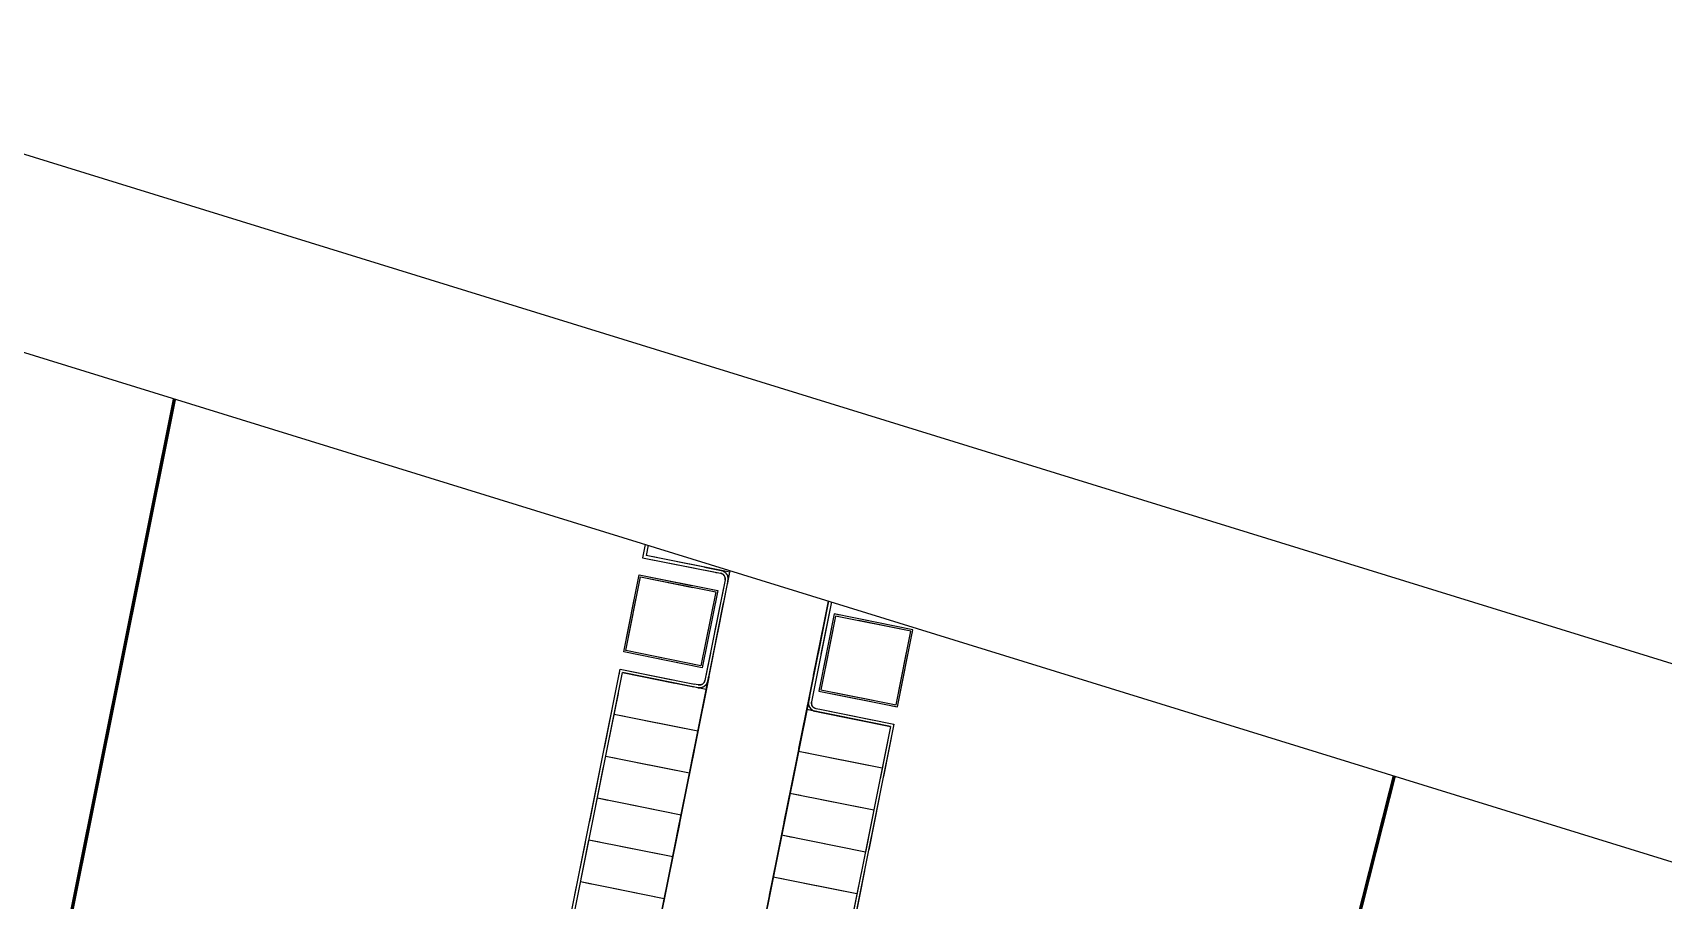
# Model space of a CAD drawing. Header units: millimetres. Extents: x 229784 to 231786, y 726884 to 727329.
# Drawn here: x 230555.5 to 230650.9, y 727278.5 to 727329.3 of the extents above; entities that cross this region are included whole.
import ezdxf

# ---------------------------------------------------------------- set-up
doc = ezdxf.new("R2010")
doc.units = ezdxf.units.MM
doc.linetypes.add('2480-GEOMET-12.8.14$0$HIDDEN', pattern=[4.375, 3.125, -1.25])
for name, color, linetype in [('2480-GEOMET-12.8.14$0$hanaiot', 7, '2480-GEOMET-12.8.14$0$HIDDEN'), ('2480-PLAN-12.8.14$0$plan_makif1 v1$0$pcell', 8, 'Continuous'), ('2480B-TABA_500-9.1.17$0$hanaiot', 7, 'Continuous'), ('AOI', 7, 'Continuous'), ('M1200', 2, 'Continuous')]:
    doc.layers.add(name, color=color, linetype=linetype)
doc.layers.add('2480B-TABA_500-9.1.17$0$pcell', color=7, linetype='Continuous', true_color=0x527dff)
doc.layers.add('TEURA', color=1, linetype='Continuous', lineweight=30)
doc.styles.get("Standard").update_dxf_attribs({"font": 'arial.ttf'})
doc.linetypes.add('V_LINE', pattern='A,1,-0.3,["V",Standard,S=0.1,R=0,X=-0.1,Y=-0.05],-0.2', length=1.5)

msp = doc.modelspace()

# ---------------------------------------------------------------- linework, layer by layer
at = {"layer": '2480-GEOMET-12.8.14$0$hanaiot'}
for p, q in [((230591.353, 727299.319), (230591.197, 727298.54)), ((230591.516, 727299.268), (230591.397, 727298.674)), ((230596.3, 727297.692), (230591.397, 727298.673)), ((230590.16, 727267.1), (230596.312, 727297.786)), ((230591.197, 727298.54), (230595.533, 727297.672)), ((230596.156, 727296.974), (230596.318, 727297.784)), ((230596.043, 727265.921), (230602.074, 727296.004)), ((230602.036, 727295.778), (230602.081, 727296.002)), ((230594.924, 727290.829), (230590.022, 727291.813)), ((230595.068, 727291.546), (230591.478, 727273.671)), ((230600.954, 727290.383), (230597.361, 727272.49)), ((230594.432, 727288.378), (230589.53, 727289.362)), ((230605.709, 727288.663), (230600.807, 727289.647)), ((230605.217, 727286.211), (230600.314, 727287.196)), ((230593.94, 727285.927), (230589.037, 727286.911)), ((230593.447, 727283.475), (230588.545, 727284.46)), ((230604.724, 727283.76), (230599.822, 727284.745)), ((230592.955, 727281.024), (230588.053, 727282.009)), ((230604.232, 727281.309), (230599.33, 727282.294)), ((230592.463, 727278.573), (230587.561, 727279.558)), ((230603.74, 727278.858), (230598.838, 727279.843))]:
    msp.add_line(p, q, dxfattribs=at)
for points in [[(230594.815, 727297.992), (230595.797, 727297.792, -0.413517), (230596.187, 727297.204), (230595.007, 727291.32, -0.414111), (230594.419, 727290.928), (230594.173, 727290.977)], [(230594.782, 727297.825), (230595.763, 727297.626, -0.413517), (230596.021, 727297.238), (230594.84, 727291.353, -0.414111), (230594.452, 727291.095), (230594.207, 727291.144)], [(230602.081, 727296.002), (230600.905, 727290.137, 0.414111), (230601.297, 727289.549), (230601.542, 727289.499)], [(230602.244, 727295.952), (230601.071, 727290.104, 0.414111), (230601.33, 727289.715), (230601.575, 727289.666)], [(230589.985, 727267.143), (230591.212, 727273.212, 0.414682), (230590.954, 727273.601), (230586.375, 727274.519), (230589.889, 727292.013), (230594.224, 727291.143)], [(230590.152, 727267.11), (230591.379, 727273.179, 0.414675), (230590.987, 727273.768), (230586.575, 727274.653), (230590.022, 727291.813), (230594.19, 727290.976)], [(230601.542, 727289.499), (230605.709, 727288.663), (230602.263, 727271.507), (230602.263, 727271.507), (230597.851, 727272.391, 0.414187), (230597.262, 727272), (230596.043, 727265.921)], [(230601.575, 727289.666), (230605.909, 727288.796), (230602.396, 727271.307), (230602.198, 727271.346), (230597.815, 727272.225, 0.414283), (230597.427, 727271.966), (230596.209, 727265.887)]]:
    msp.add_lwpolyline(points, format="xyb", dxfattribs=at)
for points in [[(230590.995, 727297.53), (230595.589, 727296.61), (230594.684, 727292.101), (230590.091, 727293.023)], [(230591.073, 727297.413), (230595.471, 727296.532), (230594.606, 727292.219), (230590.209, 727293.102)], [(230602.408, 727295.245), (230601.503, 727290.731), (230606.111, 727289.806), (230607.017, 727294.322)], [(230602.486, 727295.127), (230601.621, 727290.81), (230606.033, 727289.923), (230606.899, 727294.244)]]:
    msp.add_lwpolyline(points, close=True, dxfattribs=at)
for points in [[(230593.453, 727291.124), (230590.022, 727291.813)], [(230602.277, 727289.352), (230605.709, 727288.663)]]:
    msp.add_lwpolyline(points, dxfattribs=at)
at = {"layer": '2480-PLAN-12.8.14$0$plan_makif1 v1$0$pcell', "const_width": 0.2}
for points in [[(230472.832, 727314.053), (230472.263, 727280.429, -0.001075), (230475.355, 727280.33, 0.05532), (230478.654, 727280.582, 0.094383), (230484.525, 727283.071, -0.171236), (230494.439, 727285.917, -0.171237), (230503.944, 727281.912, 0.164148), (230512.733, 727278.074, -0.015415), (230556.782, 727272.89), (230563.791, 727307.839)], [(230635.195, 727285.765), (230628.291, 727258.493), (230625.965, 727259.081, 0.023346), (230560.143, 727272.381, 0.001181), (230556.782, 727272.89), (230563.791, 727307.839)], [(230708.604, 727263.566), (230698.768, 727236.639, 0.02418), (230632.401, 727257.433), (230628.291, 727258.493), (230635.195, 727285.765)]]:
    msp.add_lwpolyline(points, format="xyb", dxfattribs=at)
at = {"layer": '2480B-TABA_500-9.1.17$0$hanaiot'}
for p, q in [((230591.353, 727299.319), (230591.197, 727298.54)), ((230591.516, 727299.268), (230591.397, 727298.674)), ((230596.3, 727297.692), (230591.397, 727298.673)), ((230590.16, 727267.1), (230596.312, 727297.786)), ((230591.197, 727298.54), (230595.533, 727297.672)), ((230596.156, 727296.974), (230596.318, 727297.784)), ((230596.043, 727265.921), (230602.074, 727296.004)), ((230602.036, 727295.778), (230602.081, 727296.002)), ((230594.924, 727290.829), (230590.022, 727291.813)), ((230595.068, 727291.546), (230591.478, 727273.671)), ((230600.954, 727290.383), (230597.361, 727272.49)), ((230594.432, 727288.378), (230589.53, 727289.362)), ((230605.709, 727288.663), (230600.807, 727289.647)), ((230605.217, 727286.211), (230600.314, 727287.196)), ((230593.94, 727285.927), (230589.037, 727286.911)), ((230593.447, 727283.475), (230588.545, 727284.46)), ((230604.724, 727283.76), (230599.822, 727284.745)), ((230592.955, 727281.024), (230588.053, 727282.009)), ((230604.232, 727281.309), (230599.33, 727282.294)), ((230592.463, 727278.573), (230587.561, 727279.558)), ((230603.74, 727278.858), (230598.838, 727279.843))]:
    msp.add_line(p, q, dxfattribs=at)
for points in [[(230594.815, 727297.992), (230595.797, 727297.792, -0.413517), (230596.187, 727297.204), (230595.007, 727291.32, -0.414111), (230594.419, 727290.928), (230594.173, 727290.977)], [(230594.782, 727297.825), (230595.763, 727297.626, -0.413517), (230596.021, 727297.238), (230594.84, 727291.353, -0.414111), (230594.452, 727291.095), (230594.207, 727291.144)], [(230602.081, 727296.002), (230600.905, 727290.137, 0.414111), (230601.297, 727289.549), (230601.542, 727289.499)], [(230602.244, 727295.952), (230601.071, 727290.104, 0.414111), (230601.33, 727289.715), (230601.575, 727289.666)], [(230589.985, 727267.143), (230591.212, 727273.212, 0.414682), (230590.954, 727273.601), (230586.375, 727274.519), (230589.889, 727292.013), (230594.224, 727291.143)], [(230590.152, 727267.11), (230591.379, 727273.179, 0.414675), (230590.987, 727273.768), (230586.575, 727274.653), (230590.022, 727291.813), (230594.19, 727290.976)], [(230601.542, 727289.499), (230605.709, 727288.663), (230602.263, 727271.507), (230602.263, 727271.507), (230597.851, 727272.391, 0.414187), (230597.262, 727272), (230596.043, 727265.921)], [(230601.575, 727289.666), (230605.909, 727288.796), (230602.396, 727271.307), (230602.198, 727271.346), (230597.815, 727272.225, 0.414283), (230597.427, 727271.966), (230596.209, 727265.887)]]:
    msp.add_lwpolyline(points, format="xyb", dxfattribs=at)
for points in [[(230590.995, 727297.53), (230595.589, 727296.61), (230594.684, 727292.101), (230590.091, 727293.023)], [(230591.073, 727297.413), (230595.471, 727296.532), (230594.606, 727292.219), (230590.209, 727293.102)], [(230602.408, 727295.245), (230601.503, 727290.731), (230606.111, 727289.806), (230607.017, 727294.322)], [(230602.486, 727295.127), (230601.621, 727290.81), (230606.033, 727289.923), (230606.899, 727294.244)]]:
    msp.add_lwpolyline(points, close=True, dxfattribs=at)
for points in [[(230593.453, 727291.124), (230590.022, 727291.813)], [(230602.277, 727289.352), (230605.709, 727288.663)]]:
    msp.add_lwpolyline(points, dxfattribs=at)
at = {"layer": '2480B-TABA_500-9.1.17$0$pcell'}
for points in [[(230472.832, 727314.053), (230472.263, 727280.429, -0.001075), (230475.355, 727280.33, 0.05532), (230478.654, 727280.582, 0.094383), (230484.525, 727283.071, -0.171236), (230494.439, 727285.917, -0.171237), (230503.944, 727281.912, 0.164148), (230512.733, 727278.074, -0.015415), (230556.782, 727272.89), (230563.791, 727307.839)], [(230635.195, 727285.765), (230628.291, 727258.493), (230625.965, 727259.081, 0.023346), (230560.143, 727272.381, 0.001181), (230556.782, 727272.89), (230563.791, 727307.839)], [(230708.604, 727263.566), (230698.768, 727236.639, 0.02418), (230632.401, 727257.433), (230628.291, 727258.493), (230635.195, 727285.765)]]:
    msp.add_lwpolyline(points, format="xyb", dxfattribs=at)
at = {"layer": 'AOI'}
msp.add_lwpolyline([(230532.007, 727329.274), (230658.696, 727290.108), (230802.114, 727247.106), (231039.345, 727142.884), (231187.789, 727083.162), (231342.516, 727043.51), (231491.156, 727020.263), (231588.248, 727014.063), (231687.276, 727034.423), (231786.298, 727045.123), (231769.993, 726916.053), (231752.419, 726884.119), (231607.31, 726915.542), (231478.376, 726941.771), (231215.045, 726990.403), (230932.547, 727078.765), (230673.609, 727191.902), (230570.46, 727223.288), (230463.919, 727225.53)], dxfattribs=at)
at = {"layer": 'M1200'}
msp.add_lwpolyline([(230530.709, 727318.067), (230655.466, 727279.498), (230798.277, 727236.678), (231035.044, 727132.66), (231184.328, 727072.601), (231340.277, 727032.635), (231489.943, 727009.227), (231589.025, 727002.901), (231688.992, 727023.454), (231773.536, 727032.589), (231759.255, 726919.545), (231746.688, 726896.708), (231609.59, 726926.396), (231480.489, 726952.659), (231217.717, 727001.188), (230936.434, 727089.169), (230677.456, 727202.324), (230572.224, 727234.344), (230463.688, 727236.628)], dxfattribs=at)
at = {"layer": 'TEURA', "color": 6, "linetype": 'V_LINE', "ltscale": 5, "flags": 128}
msp.add_lwpolyline([(231704.596, 726992.76, -0.03718), (231699.893, 726992.904, -0.048959), (231694.181, 726994.129, -0.026927), (231690.722, 726995.475, 0.030151), (231688.746, 726996.155, 0.030913), (231686.651, 726996.599, 0.101567), (231680.12, 726996.216, 0.067597), (231676.139, 726994.585, -0.026092), (231671.868, 726992.073, -0.023668), (231669.456, 726991.028, -0.046238), (231664.512, 726989.665, -0.047896), (231659.145, 726989.234, -0.014927), (231654.459, 726989.595), (231651.022, 726989.795, 0.01011), (231647.828, 726989.869, 0.0074), (231645.49, 726989.842, 0.000492), (231639.043, 726989.376, 0.00146), (231633.953, 726989.029), (231631.691, 726990.882), (231626.89, 726990.61), (231613.528, 726989.851), (231607.539, 726989.572), (231597.882, 726989.194), (231593.981, 726989.041), (231581.263, 726988.694), (231567.975, 726988.48), (231559.454, 726988.419), (231553.457, 726988.412), (231547.916, 726988.424), (231543.269, 726988.463), (231543.095, 726988.464), (231532.703, 726988.621), (231525.019, 726988.784), (231516.878, 726989.012), (231511.815, 726989.187), (231505.87, 726989.421), (231499.879, 726989.683), (231490.166, 726990.164), (231480.477, 726990.739), (231467.295, 726991.624), (231457.148, 726992.429), (231443.835, 726993.618), (231434.128, 726994.549), (231410.379, 726997.21), (231398.328, 726998.746), (231392.896, 726999.477), (231386.602, 727000.358), (231370.146, 727002.823), (231350.81, 727006.023), (231331.752, 727009.487), (231322.883, 727011.218), (231304.777, 727014.958), (231286.506, 727019.031), (231266.649, 727023.801), (231252.278, 727027.477), (231236.228, 727031.749), (231213.178, 727038.396), (231190.245, 727045.573), (231178.863, 727049.294), (231159.52, 727055.868), (231141.861, 727062.27), (231131.794, 727066.049), (231120.557, 727070.369), (231108.814, 727074.95), (231106.227, 727073.812), (231095.238, 727078.091), (231087.593, 727081.068), (231083.429, 727082.69, -0.027699), (231080.149, 727084.145, -0.060158), (231074.266, 727088.169, -0.050934), (231069.855, 727092.999, 0.00941), (231067.973, 727095.716, 0.113633), (231062.958, 727099.733, 0.126898), (231055.779, 727101.164), (231054.787, 727101.072, 0.035638), (231052.685, 727100.646, -0.016696), (231050.322, 727100.135, -0.032481), (231046.424, 727099.724, -0.022467), (231044.104, 727099.726, -0.036527), (231040.194, 727100.145, -0.047271), (231035.016, 727101.547), (231029.468, 727103.702), (231021.973, 727106.623), (231011.634, 727110.649), (231010.08, 727111.254), (231008.944, 727113.843), (230992.473, 727120.257), (230979.383, 727125.355), (230969.352, 727129.261), (230958.432, 727133.514), (230941.968, 727139.925), (230932.654, 727143.557), (230927.787, 727145.448), (230914.264, 727150.718), (230904.905, 727154.364), (230891.648, 727159.521), (230874.208, 727166.313), (230870.417, 727167.789), (230854.273, 727174.082), (230841.805, 727178.932), (230835.188, 727181.509), (230829.254, 727183.819), (230823.696, 727185.984), (230821.106, 727184.846), (230810.117, 727189.126), (230800.199, 727192.984), (230796.481, 727194.462, -0.011097), (230794.577, 727195.433, -0.030353), (230791.706, 727197.217, -0.046537), (230787.491, 727200.82, -0.038702), (230784.677, 727204.196, 0.067042), (230781.72, 727208.003, 0.129795), (230775.604, 727211.625, 0.113545), (230769.083, 727211.979, 0.039763), (230766.62, 727211.349, -0.064122), (230760.511, 727210.442), (230759.561, 727210.431, -0.042242), (230755.38, 727210.875, -0.053107), (230749.991, 727212.541, 0.002433), (230741.17, 727215.976, -0.004077), (230736.784, 727217.701, 0.001119), (230722.569, 727223.22), (230721.431, 727225.809), (230711.73, 727229.584), (230705.077, 727232.116, 0.011482), (230695.899, 727235.483, -0.000003), (230688.502, 727238.037, 0.000262), (230677.257, 727241.918, 0.003643), (230670.162, 727244.366), (230667.584, 727243.004), (230656.684, 727246.378), (230654.586, 727246.984), (230653.233, 727249.489), (230651.471, 727250.018, 0.007924), (230645.634, 727251.766, 0.006259), (230628.267, 727256.435, 0.006225), (230617.806, 727258.968, 0.000213), (230605.102, 727261.848), (230602.63, 727260.369), (230586.63, 727263.802), (230581.988, 727264.557), (230580.383, 727266.894), (230570.483, 727268.604, -0.002226), (230566.094, 727269.318), (230556.366, 727270.8, 0.005208), (230547.033, 727272.072, 0.00382), (230539.185, 727273.071, 0.004326), (230526.351, 727274.5), (230524.162, 727272.709), (230520.224, 727273.091, -0.028389), (230517.554, 727273.505, -0.048676), (230512.144, 727275.154, -0.055488), (230506.506, 727278.241, -0.023792), (230503.832, 727280.35, 0.086334), (230499.53, 727283.338, 0.079724), (230495.099, 727284.566, 0.099028), (230489.335, 727284.047, 0.0834), (230485.036, 727281.935, -0.007361), (230484.046, 727281.262, -0.007361)], format="xyb", dxfattribs=at)

doc.saveas('drawing.dxf')
